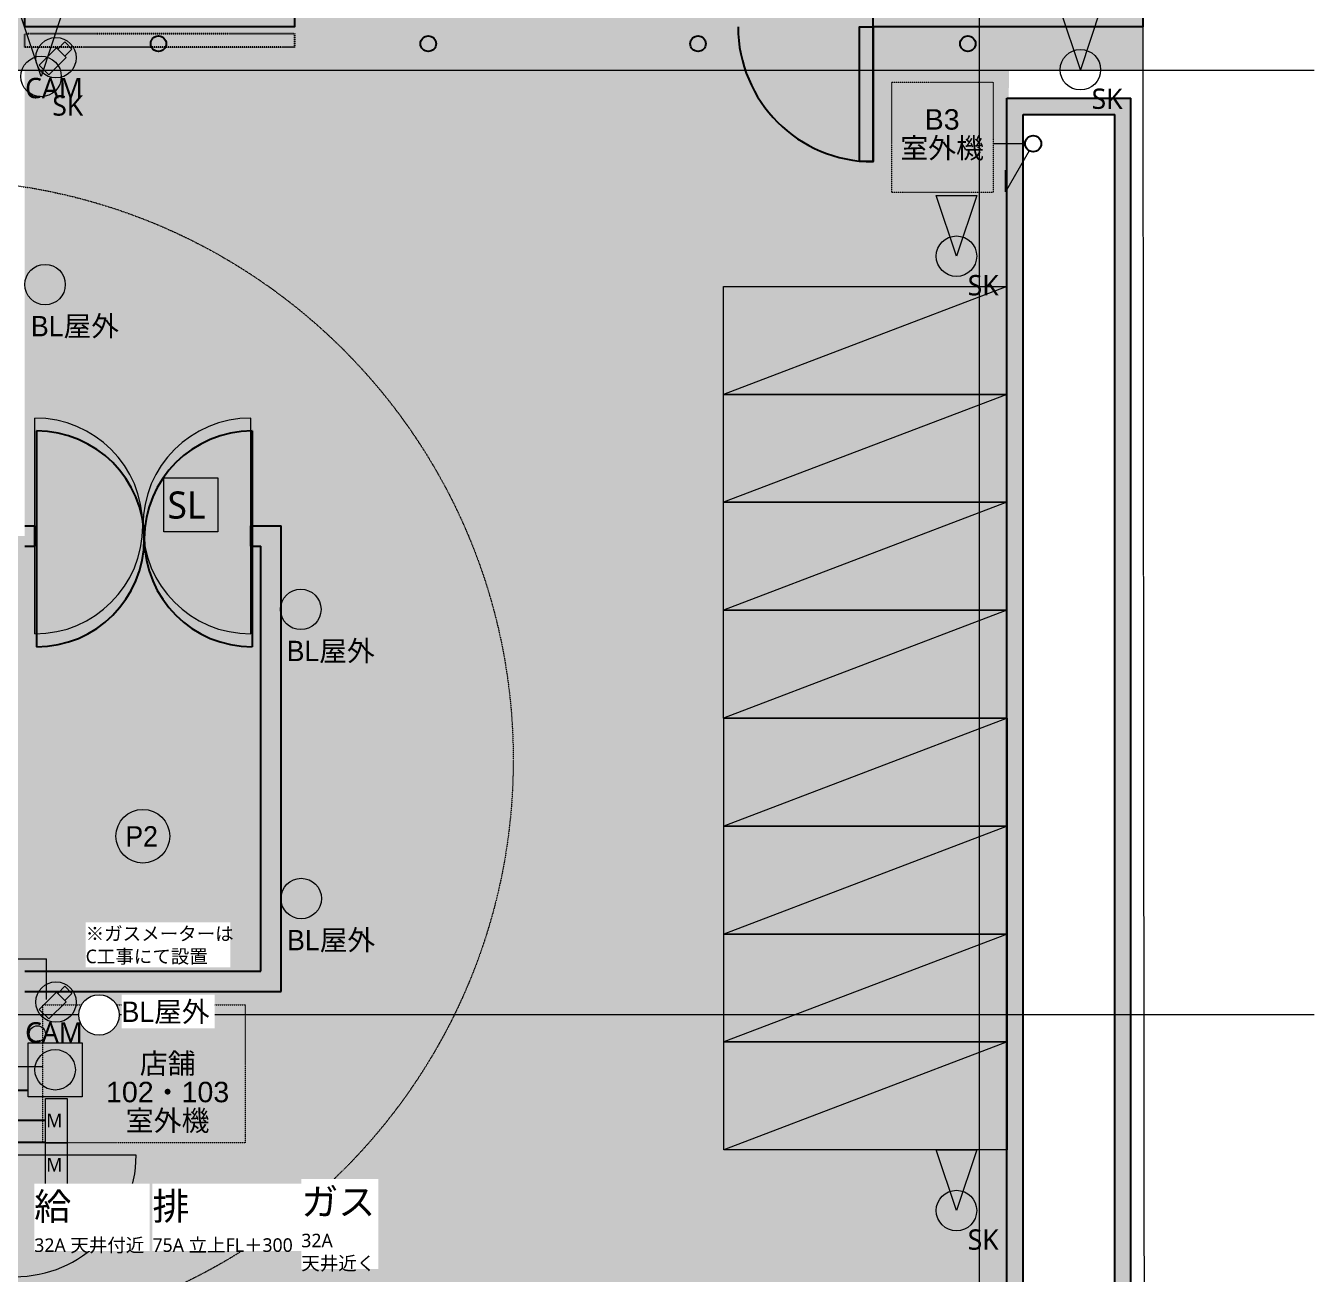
# Model space of a CAD drawing. Header units: millimetres. Extents: x -376000 to 292178, y -193032 to 188048.
# Drawn here: x -268634 to -259082, y 61927 to 71181 of the extents above; entities that cross this region are included whole.
import ezdxf

# ---------------------------------------------------------------- set-up
doc = ezdxf.new("R2010")
doc.units = ezdxf.units.MM
for name, pattern in [('VW-01 短破線', [2.116125, 1.058062, -1.058062]), ('ラインタイプ-1', [2.116531, 1.058062, -1.058469]), ('ラインタイプ-6', [5.291531, 3.175, -1.058062, 0.352704, -0.705764])]:
    doc.linetypes.add(name, pattern=pattern)
for name, color, linetype, lineweight in [('00_一般', 7, 'Continuous', 5), ('02_既存平面-内部建具・サッシ', 7, 'Continuous', 18), ('07_文字・記号', 7, 'Continuous', 9), ('_セキュリティー (2D)', 7, 'Continuous', 5), ('_塗（エリア） (2D)', 7, 'Continuous', 5), ('_塗（壁） (2D)', 7, 'Continuous', 5), ('_天井プロット (2D)', 7, 'Continuous', 5), ('_平面図(既存部) (2D)', 7, 'Continuous', 5), ('_平面図（新設） (2D)', 7, 'Continuous', 5), ('_給排水ガス (2D)', 7, 'Continuous', 5), ('_解体部 (2D)', 7, 'Continuous', 5), ('一般', 7, 'Continuous', 5)]:
    doc.layers.add(name, color=color, linetype=linetype, lineweight=lineweight)
for name, color, linetype, lineweight, true_color in [('02_0.25', 1, 'Continuous', 25, 0xff0000), ('03_0.15', 7, 'Continuous', 15, 0x990099), ('04_0.10', 7, 'Continuous', 9, 0x0099ff), ('06一点鎖線', 7, 'ラインタイプ-6', 9, 0x9999ff), ('08_ハッチ・色', 7, 'Continuous', 5, 0x888888)]:
    doc.layers.add(name, color=color, linetype=linetype, lineweight=lineweight, true_color=true_color)
doc.styles.add('Helvetica', font='')
doc.styles.add('Yu Gothic UI', font='Yu Gothic UI.ttf')
doc.styles.add('Yu Gothic UI (bold)', font='Yu Gothic UI.ttf')
doc.styles.add('Yu Gothic UI Semilight', font='Yu Gothic UI Semilight.ttf')
doc.styles.add('ＭＳ Ｐゴシック', font='MS PGothic.ttf')
doc.styles.get('Helvetica').set_extended_font_data('Helvetica')

# ---------------------------------------------------------------- blocks, each defined once
blk = doc.blocks.new('給排水ガス (2D)')
at = {"layer": '02_0.25'}
for p, q in [((-268928, 63292.2), (-268616.1, 63292.2)), ((-268488, 63066.6), (-268928, 63066.6)), ((-268928, 62906), (-268488, 62906))]:
    blk.add_line(p, q, dxfattribs=at)
blk.add_circle((-261165.5, 70307.4), 60, dxfattribs=at)
at = {"layer": '04_0.10'}
for p, q in [((-261195.5, 70255.4), (-261371.6, 69950.5)), ((-261371.6, 69950.5), (-261371.6, 70110.2))]:
    blk.add_line(p, q, dxfattribs=at)
at = {"layer": '04_0.10', "linetype": 'Continuous', "flags": 128}
blk.add_lwpolyline([(-268216.1, 63242.2), (-268616.1, 63242.2), (-268616.1, 63642.2), (-268216.1, 63642.2)], close=True, dxfattribs=at)
at = {"layer": '04_0.10', "flags": 128}
for points in [[(-268328, 62899.8), (-268488, 62899.8), (-268488, 63229.8), (-268328, 63229.8)], [(-268328, 62571.4), (-268488, 62571.4), (-268488, 62901.4), (-268328, 62901.4)]]:
    blk.add_lwpolyline(points, close=True, dxfattribs=at)
at = {"layer": '04_0.10'}
blk.add_circle((-268548, 63708.4), 60, dxfattribs=at)
at = {"layer": '04_0.10', "linetype": 'Continuous'}
blk.add_circle((-268416.1, 63442.2), 150, dxfattribs=at)
at = {"layer": '07_文字・記号', "color": 5, "lineweight": 18, "true_color": 0x0000ff}
for p, q in [((-261457.6, 70307.4), (-261225.5, 70307.4)), ((-269355.5, 64263.6), (-268480.8, 64263.6)), ((-268480.8, 63963.6), (-268480.8, 64263.6)), ((-277507.9, 63467.6), (-268507.9, 63467.6))]:
    blk.add_line(p, q, dxfattribs=at)
at = {"layer": '07_文字・記号', "linetype": 'ラインタイプ-1', "flags": 128}
for points in [[(-262212.3, 70762), (-261462.3, 70762), (-261462.3, 69945.6), (-262212.3, 69945.6)], [(-268507.9, 63923.4), (-267007.9, 63923.4), (-267007.9, 62901.4), (-268507.9, 62901.4)]]:
    blk.add_lwpolyline(points, close=True, dxfattribs=at)
at = {"layer": '04_0.10', "char_height": 100.5, "attachment_point": 1, "line_spacing_factor": 1.006498, "style": 'Yu Gothic UI Semilight'}
for insert in [(-268481.4, 63116.3), (-268481.4, 62787.9)]:
    blk.add_mtext('M', dxfattribs=dict(at, insert=insert))
at = {"layer": '07_文字・記号', "char_height": 151.58, "attachment_point": 2, "line_spacing_factor": 0.839781, "style": 'Helvetica'}
for s, insert in [('B3\\P室外機', (-261840.4, 70562.9)), ('店舗\\P102・103\\P室外機', (-267582.2, 63565.2))]:
    blk.add_mtext(s, dxfattribs=dict(at, insert=insert))
blk = doc.blocks.new('塗（エリア） (2D)')
at = {"layer": '08_ハッチ・色', "linetype": 'Continuous', "lineweight": 0}
for points in [[(-296795.8, 71098.6), (-268765.8, 71048.6), (-268765.8, 70848.6), (-260352.6, 70848.6), (-260354.2, 72432), (-282455, 72432.1), (-290384, 72465), (-296795.8, 72965.6)], [(-268640.8, 70848.6), (-261345.8, 70848.6), (-261360.8, 62848.6), (-268715.8, 62848.6), (-268715.8, 64098.6), (-266815.8, 64098.6), (-266815.8, 67398.6), (-268640.8, 67398.6)]]:
    blk.add_hatch(color=253, dxfattribs=at).paths.add_polyline_path(points)
at = {"layer": '08_ハッチ・色', "linetype": 'Continuous', "lineweight": 0, "true_color": 0xd9d2ae, "transparency": 33554559}
blk.add_hatch(color=9, dxfattribs=at).paths.add_polyline_path([(-266890.8, 64098.6), (-268765.8, 64098.6), (-268765.8, 63583.6), (-273670.3, 63584.4), (-273670.3, 65234.2), (-271765.8, 65233.3), (-271765.8, 66143.6), (-268735.8, 66143.6), (-268735.8, 67398.6), (-266815.8, 67398.6), (-266815.8, 64098.6)])
at = {"layer": '08_ハッチ・色', "linetype": 'Continuous', "lineweight": 0, "true_color": 0x80ff00, "transparency": 33554534}
blk.add_hatch(color=70, dxfattribs=at).paths.add_polyline_path([(-261365.8, 56648.6), (-268715.8, 56648.6), (-268715.8, 62848.6), (-261365.8, 62848.6)])
blk = doc.blocks.new('塗（壁） (2D)')
at = {"layer": '02_0.25', "linetype": 'Continuous', "lineweight": 0, "true_color": 0xaaaaaa}
for points in [[(-261240.8, 57053.6), (-261360.8, 57053.6), (-261360.8, 70643.5), (-261240.8, 70643.5)], [(-260560.8, 70643.6), (-260560.8, 70523.6), (-261240.8, 70523.6), (-261240.8, 70643.6)], [(-260440.8, 57053.6), (-260560.8, 57053.6), (-260560.8, 70643.6), (-260440.8, 70643.6)], [(-268565.8, 67473.6), (-268565.8, 67323.6), (-268640.8, 67323.6), (-268640.8, 67473.6)], [(-266890.8, 67473.6), (-266890.8, 67323.6), (-266965.8, 67323.6), (-266965.8, 67473.6)], [(-266740.8, 64023.6), (-266890.8, 64023.6), (-266890.8, 67473.6), (-266740.8, 67473.6)], [(-268640.8, 64023.6), (-268640.8, 64173.6), (-266890.8, 64173.6), (-266890.8, 64023.6)]]:
    blk.add_hatch(color=253, dxfattribs=at).paths.add_polyline_path(points)
blk = doc.blocks.new('平面図(既存部) (2D)')
at = {"layer": '02_0.25'}
for p, q in [((-261360.756, 70643.5), (-260440.756, 70643.559)), ((-261360.756, 70643.5), (-260440.756, 70643.559)), ((-261360.756, 57053.559), (-261360.756, 70643.5)), ((-261360.756, 57053.559), (-261360.756, 70643.5)), ((-260440.756, 57053.559), (-260440.756, 70643.559)), ((-260440.756, 57053.559), (-260440.756, 70643.559)), ((-261240.756, 57173.559), (-261240.756, 70523.559)), ((-261240.756, 70523.559), (-260560.756, 70523.559)), ((-261240.756, 57173.559), (-261240.756, 70523.559)), ((-261240.756, 70523.559), (-260560.756, 70523.559)), ((-260560.756, 57173.559), (-260560.756, 70523.559)), ((-260560.756, 57173.559), (-260560.756, 70523.559)), ((-268640.756, 67473.559), (-268565.756, 67473.559)), ((-268565.756, 67323.559), (-268565.756, 67473.559)), ((-266965.756, 67473.559), (-266740.756, 67473.559)), ((-266965.756, 67323.559), (-266965.756, 67473.559)), ((-266965.756, 67323.559), (-266965.756, 67473.559)), ((-266740.756, 64023.559), (-266740.756, 67473.559)), ((-268640.756, 67323.559), (-268565.756, 67323.559)), ((-266965.756, 67323.559), (-266890.756, 67323.559)), ((-266890.756, 64173.559), (-266890.756, 67323.559)), ((-268640.756, 64173.559), (-266890.756, 64173.559)), ((-268640.756, 64173.559), (-266890.756, 64173.559)), ((-268640.756, 64023.559), (-266740.756, 64023.559)), ((-268640.756, 64023.559), (-266740.756, 64023.559))]:
    blk.add_line(p, q, dxfattribs=at)
at = {"layer": '06一点鎖線'}
for p, q in [((-261565.756, 72935.684), (-261565.756, 54935.684)), ((-261565.756, 72935.684), (-261565.756, 54935.684)), ((-259082.078, 70848.559), (-303576.26, 70848.559)), ((-259082.078, 70848.559), (-303576.26, 70848.559)), ((-259082.078, 63848.559), (-303576.26, 63848.559)), ((-259082.078, 63848.559), (-303576.26, 63848.559))]:
    blk.add_line(p, q, dxfattribs=at)
at = {"layer": '06一点鎖線', "color": 7, "lineweight": 9, "flags": 128}
blk.add_lwpolyline([(-300375, 73245), (-290384, 72465), (-282426, 72432), (-260354.2, 72432), (-260336.5, 54384.5), (-262234, 54446), (-287208.5, 54177.5), (-299676, 54073)], close=True, dxfattribs=at)
blk.add_lwpolyline([(-300375, 73245), (-290384, 72465), (-282426, 72432), (-260354.2, 72432), (-260336.5, 54384.5), (-262234, 54446), (-287208.5, 54177.5), (-299676, 54073)], close=True, dxfattribs=at)
blk = doc.blocks.new('解体部 (2D)')
at = {"layer": '02_0.25'}
for p, q in [((-262352.966, 70173.559), (-262352.966, 71173.559)), ((-268555, 68177.5), (-268555, 66577.5)), ((-266955, 68177.5), (-266955, 66577.5))]:
    blk.add_line(p, q, dxfattribs=at)
at = {"layer": '02_0.25', "flags": 128}
for points in [[(-268640.756, 71273.559), (-266640.756, 71273.559), (-266640.756, 71173.559), (-268640.756, 71173.559)], [(-262352.966, 71273.559), (-260352.966, 71273.559), (-260352.966, 71173.559), (-262352.966, 71173.559)], [(-262452.966, 70174.81), (-262452.966, 71173.559), (-262352.966, 71173.559), (-262352.966, 70174.81)]]:
    blk.add_lwpolyline(points, close=True, dxfattribs=at)
at = {"layer": '02_0.25', "linetype": 'ラインタイプ-1', "flags": 128}
blk.add_lwpolyline([(-268640.756, 71123.559), (-266640.756, 71123.559), (-266640.756, 71023.559), (-268640.756, 71023.559)], close=True, dxfattribs=at)
at = {"layer": '02_0.25'}
for centre, radius, start, end in [((-262352.966, 71173.559), 1000, 180, 270), ((-268555, 67377.5), 800, 270, 90), ((-266955, 67377.5), 800, 90, 270)]:
    blk.add_arc(centre, radius, start, end, dxfattribs=at)
blk = doc.blocks.new('グループ-480')
at = {"layer": '03_0.15', "transparency": 33554687}
blk.add_line((-261360.8, 69248.6), (-263460.8, 68448.6), dxfattribs=at)
at = {"layer": '03_0.15', "transparency": 33554687, "flags": 128}
blk.add_lwpolyline([(-261360.8, 69248.6), (-261360.8, 68448.6), (-263460.8, 68448.6), (-263460.8, 69248.6)], close=True, dxfattribs=at)
blk = doc.blocks.new('グループ-481')
at = {"layer": '03_0.15', "transparency": 33554687}
blk.add_line((-261360.8, 68448.6), (-263460.8, 67648.6), dxfattribs=at)
at = {"layer": '03_0.15', "transparency": 33554687, "flags": 128}
blk.add_lwpolyline([(-261360.8, 68448.6), (-261360.8, 67648.6), (-263460.8, 67648.6), (-263460.8, 68448.6)], close=True, dxfattribs=at)
blk = doc.blocks.new('グループ-482')
at = {"layer": '03_0.15', "transparency": 33554687}
blk.add_line((-261360.8, 67648.6), (-263460.8, 66848.6), dxfattribs=at)
at = {"layer": '03_0.15', "transparency": 33554687, "flags": 128}
blk.add_lwpolyline([(-261360.8, 67648.6), (-261360.8, 66848.6), (-263460.8, 66848.6), (-263460.8, 67648.6)], close=True, dxfattribs=at)
blk = doc.blocks.new('グループ-483')
at = {"layer": '03_0.15', "transparency": 33554687}
blk.add_line((-261360.8, 66848.6), (-263460.8, 66048.6), dxfattribs=at)
at = {"layer": '03_0.15', "transparency": 33554687, "flags": 128}
blk.add_lwpolyline([(-261360.8, 66848.6), (-261360.8, 66048.6), (-263460.8, 66048.6), (-263460.8, 66848.6)], close=True, dxfattribs=at)
blk = doc.blocks.new('グループ-484')
at = {"layer": '03_0.15', "transparency": 33554687}
blk.add_line((-261357.6, 66048.6), (-263457.6, 65248.6), dxfattribs=at)
at = {"layer": '03_0.15', "transparency": 33554687, "flags": 128}
blk.add_lwpolyline([(-261357.6, 66048.6), (-261357.6, 65248.6), (-263457.6, 65248.6), (-263457.6, 66048.6)], close=True, dxfattribs=at)
blk = doc.blocks.new('グループ-485')
at = {"layer": '03_0.15', "transparency": 33554687}
blk.add_line((-261357.6, 65248.6), (-263457.6, 64448.6), dxfattribs=at)
at = {"layer": '03_0.15', "transparency": 33554687, "flags": 128}
blk.add_lwpolyline([(-261357.6, 65248.6), (-261357.6, 64448.6), (-263457.6, 64448.6), (-263457.6, 65248.6)], close=True, dxfattribs=at)
blk = doc.blocks.new('グループ-486')
at = {"layer": '03_0.15', "transparency": 33554687}
blk.add_line((-261357.6, 64448.6), (-263457.6, 63648.6), dxfattribs=at)
at = {"layer": '03_0.15', "transparency": 33554687, "flags": 128}
blk.add_lwpolyline([(-261357.6, 64448.6), (-261357.6, 63648.6), (-263457.6, 63648.6), (-263457.6, 64448.6)], close=True, dxfattribs=at)
blk = doc.blocks.new('グループ-487')
at = {"layer": '03_0.15', "transparency": 33554687}
blk.add_line((-261357.6, 63648.6), (-263457.6, 62848.6), dxfattribs=at)
at = {"layer": '03_0.15', "transparency": 33554687, "flags": 128}
blk.add_lwpolyline([(-261357.6, 63648.6), (-261357.6, 62848.6), (-263457.6, 62848.6), (-263457.6, 63648.6)], close=True, dxfattribs=at)
blk = doc.blocks.new('グループ-488')
at = {"layer": '02_既存平面-内部建具・サッシ', "color": 7, "transparency": 33554559}
for name in ['グループ-480', 'グループ-481', 'グループ-482', 'グループ-483', 'グループ-484', 'グループ-485', 'グループ-486', 'グループ-487']:
    blk.add_blockref(name, (0, 0), dxfattribs=at)
blk = doc.blocks.new('グループ-520')
at = {"layer": '03_0.15', "transparency": 33554687}
blk.add_line((-261360.8, 69248.6), (-263460.8, 68448.6), dxfattribs=at)
at = {"layer": '03_0.15', "transparency": 33554687, "flags": 128}
blk.add_lwpolyline([(-261360.8, 69248.6), (-261360.8, 68448.6), (-263460.8, 68448.6), (-263460.8, 69248.6)], close=True, dxfattribs=at)
blk = doc.blocks.new('グループ-521')
at = {"layer": '03_0.15', "transparency": 33554687}
blk.add_line((-261360.8, 68448.6), (-263460.8, 67648.6), dxfattribs=at)
at = {"layer": '03_0.15', "transparency": 33554687, "flags": 128}
blk.add_lwpolyline([(-261360.8, 68448.6), (-261360.8, 67648.6), (-263460.8, 67648.6), (-263460.8, 68448.6)], close=True, dxfattribs=at)
blk = doc.blocks.new('グループ-522')
at = {"layer": '03_0.15', "transparency": 33554687}
blk.add_line((-261360.8, 67648.6), (-263460.8, 66848.6), dxfattribs=at)
at = {"layer": '03_0.15', "transparency": 33554687, "flags": 128}
blk.add_lwpolyline([(-261360.8, 67648.6), (-261360.8, 66848.6), (-263460.8, 66848.6), (-263460.8, 67648.6)], close=True, dxfattribs=at)
blk = doc.blocks.new('グループ-523')
at = {"layer": '03_0.15', "transparency": 33554687}
blk.add_line((-261360.8, 66848.6), (-263460.8, 66048.6), dxfattribs=at)
at = {"layer": '03_0.15', "transparency": 33554687, "flags": 128}
blk.add_lwpolyline([(-261360.8, 66848.6), (-261360.8, 66048.6), (-263460.8, 66048.6), (-263460.8, 66848.6)], close=True, dxfattribs=at)
blk = doc.blocks.new('グループ-524')
at = {"layer": '03_0.15', "transparency": 33554687}
blk.add_line((-261357.6, 66048.6), (-263457.6, 65248.6), dxfattribs=at)
at = {"layer": '03_0.15', "transparency": 33554687, "flags": 128}
blk.add_lwpolyline([(-261357.6, 66048.6), (-261357.6, 65248.6), (-263457.6, 65248.6), (-263457.6, 66048.6)], close=True, dxfattribs=at)
blk = doc.blocks.new('グループ-525')
at = {"layer": '03_0.15', "transparency": 33554687}
blk.add_line((-261357.6, 65248.6), (-263457.6, 64448.6), dxfattribs=at)
at = {"layer": '03_0.15', "transparency": 33554687, "flags": 128}
blk.add_lwpolyline([(-261357.6, 65248.6), (-261357.6, 64448.6), (-263457.6, 64448.6), (-263457.6, 65248.6)], close=True, dxfattribs=at)
blk = doc.blocks.new('グループ-526')
at = {"layer": '03_0.15', "transparency": 33554687}
blk.add_line((-261357.6, 64448.6), (-263457.6, 63648.6), dxfattribs=at)
at = {"layer": '03_0.15', "transparency": 33554687, "flags": 128}
blk.add_lwpolyline([(-261357.6, 64448.6), (-261357.6, 63648.6), (-263457.6, 63648.6), (-263457.6, 64448.6)], close=True, dxfattribs=at)
blk = doc.blocks.new('グループ-527')
at = {"layer": '03_0.15', "transparency": 33554687}
blk.add_line((-261357.6, 63648.6), (-263457.6, 62848.6), dxfattribs=at)
at = {"layer": '03_0.15', "transparency": 33554687, "flags": 128}
blk.add_lwpolyline([(-261357.6, 63648.6), (-261357.6, 62848.6), (-263457.6, 62848.6), (-263457.6, 63648.6)], close=True, dxfattribs=at)
blk = doc.blocks.new('グループ-528')
at = {"layer": '02_既存平面-内部建具・サッシ', "color": 7, "transparency": 33554559}
for name in ['グループ-520', 'グループ-521', 'グループ-522', 'グループ-523', 'グループ-524', 'グループ-525', 'グループ-526', 'グループ-527']:
    blk.add_blockref(name, (0, 0), dxfattribs=at)
blk = doc.blocks.new('グループ-703')
at = {"layer": '04_0.10'}
blk.add_line((-267815.8, 62808.1), (-268715.8, 62808.1), dxfattribs=at)
blk.add_arc((-268715.8, 62808.1), 900, 270, 0, dxfattribs=at)
blk = doc.blocks.new('グループ-707')
at = {"layer": '04_0.10'}
for p, q in [((-268565.8, 66673.6), (-268565.8, 68273.6)), ((-266965.8, 66673.6), (-266965.8, 68273.6))]:
    blk.add_line(p, q, dxfattribs=at)
for centre, start, end in [((-268565.8, 67473.6), 270, 90), ((-266965.8, 67473.6), 90, 270)]:
    blk.add_arc(centre, 800, start, end, dxfattribs=at)
blk = doc.blocks.new('平面図（新設） (2D)')
at = {"layer": '02_0.25'}
for centre in [(-267650, 71048.559), (-265650, 71048.559), (-263650, 71048.559), (-261650, 71048.559)]:
    blk.add_circle(centre, 57.5, dxfattribs=at)
at = {"layer": '04_0.10'}
for name in ['グループ-707', 'グループ-703']:
    blk.add_blockref(name, (0, 0), dxfattribs=at)
at = {"layer": '06一点鎖線', "color": 7}
for name in ['グループ-488', 'グループ-528']:
    blk.add_blockref(name, (0, 0), dxfattribs=at)
blk = doc.blocks.new('グループ-1195')
at = {"layer": '07_文字・記号', "color": 160, "true_color": 0x003dff, "flags": 128}
blk.add_lwpolyline([(-268670.2, 71255.5), (-268370.2, 71255.5), (-268520.2, 70805.5)], close=True, dxfattribs=at)
at = {"layer": '07_文字・記号', "color": 160, "true_color": 0x003dff}
blk.add_circle((-268520.2, 70805.5), 150, dxfattribs=at)
at = {"layer": '07_文字・記号', "color": 160, "true_color": 0x003dff, "insert": (-268436.9, 70665.9), "char_height": 150.76, "attachment_point": 1, "line_spacing_factor": 1.031872, "style": 'Yu Gothic UI (bold)'}
blk.add_mtext('SK', dxfattribs=at)
blk = doc.blocks.new('グループ-1196')
at = {"layer": '07_文字・記号', "color": 160, "true_color": 0x003dff, "flags": 128}
blk.add_lwpolyline([(-260965.5, 71305.5), (-260665.5, 71305.5), (-260815.5, 70855.5)], close=True, dxfattribs=at)
at = {"layer": '07_文字・記号', "color": 160, "true_color": 0x003dff}
blk.add_circle((-260815.5, 70855.5), 150, dxfattribs=at)
at = {"layer": '07_文字・記号', "color": 160, "true_color": 0x003dff, "insert": (-260732.3, 70715.9), "char_height": 150.76, "attachment_point": 1, "line_spacing_factor": 1.031872, "style": 'Yu Gothic UI (bold)'}
blk.add_mtext('SK', dxfattribs=at)
blk = doc.blocks.new('グループ-1197')
at = {"layer": '07_文字・記号', "color": 160, "true_color": 0x003dff, "flags": 128}
blk.add_lwpolyline([(-261884.1, 69923.1), (-261584.1, 69923.1), (-261734.1, 69473.1)], close=True, dxfattribs=at)
at = {"layer": '07_文字・記号', "color": 160, "true_color": 0x003dff}
blk.add_circle((-261734.1, 69473.1), 150, dxfattribs=at)
at = {"layer": '07_文字・記号', "color": 160, "true_color": 0x003dff, "insert": (-261650.9, 69333.5), "char_height": 150.76, "attachment_point": 1, "line_spacing_factor": 1.031872, "style": 'Yu Gothic UI (bold)'}
blk.add_mtext('SK', dxfattribs=at)
blk = doc.blocks.new('グループ-1198')
at = {"layer": '07_文字・記号', "color": 160, "true_color": 0x003dff, "flags": 128}
blk.add_lwpolyline([(-261884.1, 62848.6), (-261584.1, 62848.6), (-261734.1, 62398.6)], close=True, dxfattribs=at)
at = {"layer": '07_文字・記号', "color": 160, "true_color": 0x003dff}
blk.add_circle((-261734.1, 62398.6), 150, dxfattribs=at)
at = {"layer": '07_文字・記号', "color": 160, "true_color": 0x003dff, "insert": (-261650.9, 62259), "char_height": 150.76, "attachment_point": 1, "line_spacing_factor": 1.031872, "style": 'Yu Gothic UI (bold)'}
blk.add_mtext('SK', dxfattribs=at)
blk = doc.blocks.new('天井プロット (2D)')
at = {"layer": '07_文字・記号', "color": 160, "true_color": 0x0036e9}
for centre, radius in [((-268490.8, 69262.8), 150), ((-266595, 66855), 150), ((-267765.8, 65173.6), 199), ((-267765.8, 65173.6), 199), ((-266591.5, 64711.5), 150)]:
    blk.add_circle(centre, radius, dxfattribs=at)
at = {"layer": '07_文字・記号', "color": 100, "linetype": 'VW-01 短破線', "true_color": 0x00ff3f}
blk.add_circle((-272820, 60250), 4300, dxfattribs=at)
at = {"layer": '07_文字・記号'}
for name in ['グループ-1195', 'グループ-1196', 'グループ-1197', 'グループ-1198']:
    blk.add_blockref(name, (0, 0), dxfattribs=at)
at = {"layer": '07_文字・記号', "color": 160, "true_color": 0x0036e9, "char_height": 150.76, "attachment_point": 1, "line_spacing_factor": 1.006498, "style": 'ＭＳ Ｐゴシック'}
for s, insert in [('BL屋外', (-268595.2, 69030.2)), ('BL屋外', (-266699.5, 66622.4)), ('P2', (-267895.3, 65247.8)), ('BL屋外', (-266696, 64478.8))]:
    blk.add_mtext(s, dxfattribs=dict(at, insert=insert))
at = {"color": 255}
blk.add_wipeout([(-267940.9, 63855.9), (-267940.9, 63841.2), (-267942.4, 63826.5), (-267945.2, 63812.1), (-267949.5, 63798), (-267955.1, 63784.4), (-267962.1, 63771.4), (-267970.3, 63759.2), (-267979.6, 63747.8), (-267990, 63737.4), (-268001.4, 63728.1), (-268013.6, 63719.9), (-268026.6, 63713), (-268040.2, 63707.3), (-268054.3, 63703.1), (-268068.7, 63700.2), (-268083.4, 63698.7), (-268098.1, 63698.7), (-268112.8, 63700.2), (-268127.2, 63703.1), (-268141.3, 63707.3), (-268154.9, 63713), (-268167.9, 63719.9), (-268180.1, 63728.1), (-268191.5, 63737.4), (-268201.9, 63747.8), (-268211.2, 63759.2), (-268219.4, 63771.5), (-268226.3, 63784.4), (-268232, 63798), (-268236.2, 63812.1), (-268239.1, 63826.6), (-268240.6, 63841.2), (-268240.5, 63855.9), (-268239.1, 63870.6), (-268236.2, 63885), (-268232, 63899.1), (-268226.3, 63912.7), (-268219.4, 63925.7), (-268211.2, 63937.9), (-268201.9, 63949.3), (-268191.5, 63959.7), (-268180.1, 63969), (-268167.8, 63977.2), (-268154.9, 63984.2), (-268141.3, 63989.8), (-268127.2, 63994.1), (-268112.7, 63996.9), (-268098.1, 63998.4), (-268083.4, 63998.4), (-268068.7, 63996.9), (-268054.3, 63994.1), (-268040.2, 63989.8), (-268026.6, 63984.2), (-268013.6, 63977.2), (-268001.4, 63969), (-267990, 63959.7), (-267979.6, 63949.3), (-267970.2, 63937.9), (-267962.1, 63925.7), (-267955.1, 63912.7), (-267949.5, 63899.1), (-267945.2, 63885), (-267942.4, 63870.6)], dxfattribs=at).dxf.layer = '07_文字・記号'
at = {"layer": '07_文字・記号', "color": 160, "true_color": 0x0036e9}
blk.add_circle((-268090.7, 63848.6), 150, dxfattribs=at)
at = {"color": 255}
blk.add_wipeout([(-267923.2, 63748.7), (-267233, 63748.7), (-267233, 63998.4), (-267923.2, 63998.4)], dxfattribs=at).dxf.layer = '07_文字・記号'
at = {"layer": '07_文字・記号', "color": 100, "linetype": 'VW-01 短破線', "true_color": 0x00ff3f}
blk.add_circle((-269320, 65740), 4300, dxfattribs=at)
at = {"layer": '07_文字・記号', "color": 160, "true_color": 0x0036e9, "insert": (-267923.2, 63947.7), "char_height": 150.76, "attachment_point": 1, "line_spacing_factor": 1.006498, "style": 'ＭＳ Ｐゴシック'}
blk.add_mtext('BL屋外', dxfattribs=at)
at = {"color": 255}
for points in [[(-268189.6, 64202), (-267116.6, 64202), (-267116.6, 64535), (-268189.6, 64535)], [(-266591.2, 61965.8), (-266021.1, 61965.8), (-266021.1, 62631.8), (-266591.2, 62631.8)]]:
    blk.add_wipeout(points, dxfattribs=at).dxf.layer = '00_一般'
at = {"layer": '00_一般', "attachment_point": 1, "style": 'Yu Gothic UI Semilight'}
for s, insert, char_height, line_spacing_factor in [('※ガスメーターは\\PC工事にて設置', (-268189.6, 64501.4), 100.5, 1.006498), ('ガス\\P{\\H0.5x;32A\\P天井近く}', (-266591.2, 62564.4), 201.01, 1.007555)]:
    blk.add_mtext(s, dxfattribs=dict(at, insert=insert, char_height=char_height, line_spacing_factor=line_spacing_factor))
at = {"color": 255}
blk.add_wipeout([(-267694.3, 62098.6), (-266585.7, 62098.6), (-266585.7, 62598.1), (-267694.3, 62598.1)], dxfattribs=at).dxf.layer = '00_一般'
at = {"layer": '00_一般', "insert": (-267694.3, 62530.7), "char_height": 201.01, "attachment_point": 1, "line_spacing_factor": 1.007555, "style": 'Yu Gothic UI Semilight'}
blk.add_mtext('排\\P{\\H0.5x;75A 立上FL＋300}', dxfattribs=at)
at = {"color": 255}
blk.add_wipeout([(-268570.9, 62097.8), (-267716.1, 62097.8), (-267716.1, 62597.3), (-268570.9, 62597.3)], dxfattribs=at).dxf.layer = '一般'
at = {"layer": '一般', "insert": (-268570.9, 62529.9), "char_height": 201.01, "attachment_point": 1, "line_spacing_factor": 1.007555, "style": 'Yu Gothic UI Semilight'}
blk.add_mtext('給\\P{\\H0.5x;32A 天井付近}', dxfattribs=at)
blk = doc.blocks.new('グループ-1467')
at = {"layer": '04_0.10', "linetype": 'Continuous', "lineweight": 0, "true_color": 0xffffcc}
blk.add_hatch(color=7, dxfattribs=at).paths.add_polyline_path([(-200, 200), (200, 200), (200, -200), (-200, -200)])
at = {"layer": '04_0.10', "color": 157, "true_color": 0x20618e, "flags": 128}
blk.add_lwpolyline([(-200, 200), (200, 200), (200, -200), (-200, -200)], close=True, dxfattribs=at)
at = {"layer": '04_0.10', "color": 7, "true_color": 0xffffcc}
blk.add_solid([(-172.7, -166.5), (172.7, -166.5), (-172.7, 166.5), (172.7, 166.5)], dxfattribs=at)
blk.add_solid([(-172.7, -166.5), (172.7, -166.5), (-172.7, 166.5), (172.7, 166.5)], dxfattribs=at)
at = {"layer": '04_0.10', "color": 157, "true_color": 0x20618e, "insert": (-172.7, 99.1), "char_height": 201.01, "attachment_point": 1, "line_spacing_factor": 1.007555, "style": 'Yu Gothic UI'}
blk.add_mtext('SL', dxfattribs=at)
blk = doc.blocks.new('SL錠')
at = {"layer": '04_0.10', "color": 157, "true_color": 0x20618e}
blk.add_blockref('グループ-1467', (0, 0), dxfattribs=at)
blk = doc.blocks.new('グループ-1468')
at = {"layer": '04_0.10', "linetype": 'Continuous', "lineweight": 0, "true_color": 0xafb9da}
h = blk.add_hatch(color=9, dxfattribs=at)
edge = h.paths.add_edge_path()
edge.add_arc((0, 95.7), 150, 0, 360)
at = {"layer": '04_0.10', "color": 7, "lineweight": 13, "flags": 128}
for points in [[(65.5, 106.3), (12.5, 159.3), (65.5, 212.4), (118.6, 159.3)], [(-52.9, -29.8), (-123.6, 40.9), (3.7, 168.2), (74.4, 97.5)]]:
    blk.add_lwpolyline(points, close=True, dxfattribs=at)
at = {"layer": '04_0.10', "color": 7, "lineweight": 13}
blk.add_circle((0, 95.7), 150, dxfattribs=at)
blk = doc.blocks.new('防犯カメラ')
at = {"layer": '04_0.10'}
blk.add_blockref('グループ-1468', (0, 0), dxfattribs=at)
at = {"layer": '04_0.10', "color": 7, "insert": (-228.8, -130.2), "char_height": 150.76, "attachment_point": 4, "line_spacing_factor": 1.006498, "style": 'Yu Gothic UI'}
blk.add_mtext('CAM', dxfattribs=at)
blk = doc.blocks.new('セキュリティー (2D)')
at = {"layer": '04_0.10'}
for p in [(-268409.7, 70848.6), (-268409.7, 63848.6)]:
    blk.add_blockref('防犯カメラ', p, dxfattribs=at)
at = {"layer": '04_0.10', "color": 7}
blk.add_blockref('SL錠', (-267410, 67630), dxfattribs=at)

msp = doc.modelspace()

# ---------------------------------------------------------------- block references
at = {"layer": '_塗（エリア） (2D)'}
msp.add_blockref('塗（エリア） (2D)', (0, 0), dxfattribs=at)
at = {"layer": '_塗（壁） (2D)'}
msp.add_blockref('塗（壁） (2D)', (0, 0), dxfattribs=at)
at = {"layer": '_給排水ガス (2D)'}
msp.add_blockref('給排水ガス (2D)', (0, 0), dxfattribs=at)

# ---------------------------------------------------------------- next in the draw order: block references
at = {"layer": '_平面図(既存部) (2D)'}
msp.add_blockref('平面図(既存部) (2D)', (0, 0), dxfattribs=at)

# ---------------------------------------------------------------- next in the draw order: block references
at = {"layer": '_解体部 (2D)'}
msp.add_blockref('解体部 (2D)', (0, 0), dxfattribs=at)

# ---------------------------------------------------------------- next in the draw order: block references
at = {"layer": '_平面図（新設） (2D)'}
msp.add_blockref('平面図（新設） (2D)', (0, 0), dxfattribs=at)

# ---------------------------------------------------------------- next in the draw order: block references
at = {"layer": '_天井プロット (2D)'}
msp.add_blockref('天井プロット (2D)', (0, 0), dxfattribs=at)

# ---------------------------------------------------------------- next in the draw order: block references
at = {"layer": '_セキュリティー (2D)'}
msp.add_blockref('セキュリティー (2D)', (0, 0), dxfattribs=at)

doc.saveas('drawing.dxf')
